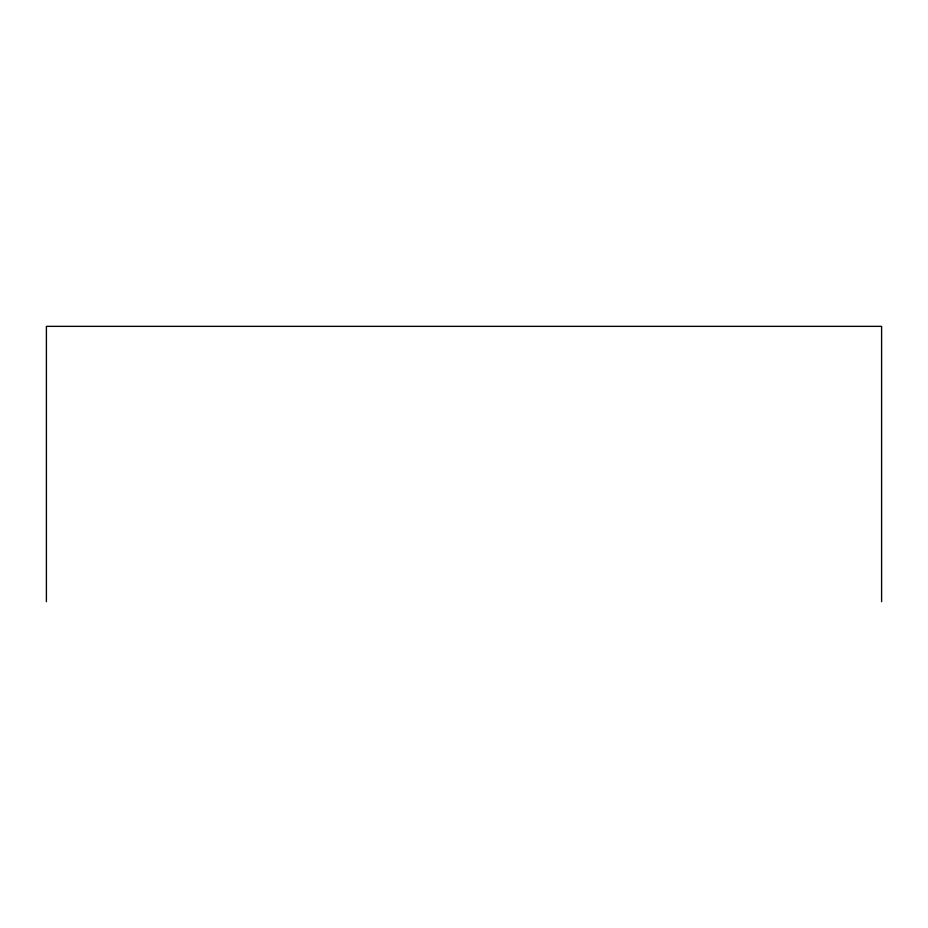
<?xml version="1.0" encoding="UTF-8"?>
<svg xmlns="http://www.w3.org/2000/svg" width="928" height="928" viewBox="0 0 928 928"><rect width="100%" height="100%" fill="white"/><g stroke="black" fill="none" stroke-linecap="round" stroke-linejoin="round"><path stroke-width="1.39" d="M881.6 601.646L881.6 326.354L46.4 326.354L46.4 601.646"/></g></svg>
